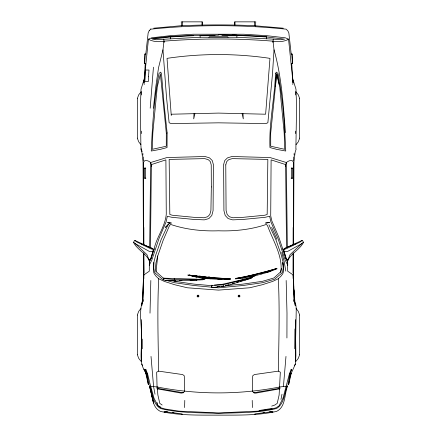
<?xml version="1.0" encoding="UTF-8"?>
<svg xmlns="http://www.w3.org/2000/svg" width="437" height="437" viewBox="0 0 437 437"><rect width="100%" height="100%" fill="white"/><g stroke="black" fill="none" stroke-linecap="round" stroke-linejoin="round"><path stroke-width="0.66" d="M268.941 224.787L275.905 239.711L281.33 255.213L283.16 262.435L283.679 271.006L282.788 273.808L280.833 276.364L278.298 278.751L272.672 281.412L262.238 284.755L249.669 287.781L218.5 290.113L187.331 287.781L174.762 284.749L164.328 281.406L158.702 278.751L156.167 276.364L154.212 273.808L153.321 271.006L153.84 262.435L155.67 255.213L161.095 239.711L168.059 224.787L169.742 223.083L171.386 223.039L167.54 222.553L169.742 223.083L165.383 227.377L168.059 224.787M286.923 337.976L286.994 313.154L286.164 280.467M293.385 253.231L293.336 275.048L294.216 301.765L293.872 299.722M293.407 244.365L293.598 162.537L292.517 160.827C290.266 159.937 288.087 161.166 286.361 162.52L285.618 164.585L285.547 166.623M294.729 348.792L294.942 328.963M170.463 36.959L152.42 39.139L156.206 39.734L170.452 38.866L170.463 36.959L200.119 35.331L218.5 35.14M293.008 273.125L293.074 253.362M293.101 244.502L293.161 227.469M294.216 301.765L293.456 275.283L293.549 252.815M293.588 244.644L293.937 162.93L293.374 162.733L293.598 162.537M170.452 38.866L200.108 37.243L200.119 35.331L215.097 35.413M234.773 25.297L234.778 21.85L255.792 21.85L255.427 25.444M153.84 262.435L153.786 268.236L154.441 271.961L155.375 273.272L162.356 279.21L164.23 279.756M149.678 247.369L150.639 162.52C148.913 161.166 146.734 159.937 144.483 160.827L143.402 162.537L143.593 244.365M292.413 178.17L292.561 168.169L291.599 167.983L291.561 178.274L292.413 178.17L291.097 178.159M142.877 155.14L142.904 153.496M202.741 279.003L196.852 279.39L174.642 279.538L163.564 278.566L163.159 279.035L163.46 280.144L163.329 278.669L163.749 278.178L196.836 279.177C200.889 280.527 204.139 277.539 207.903 277.866L207.914 278.735L205.811 278.588L202.801 279.789L175.046 280.975L172.823 280.538L164.809 280.641M203.134 279.15L202.735 279.221L206.237 277.948L207.897 278.085L207.914 278.735M149.378 259.982L149.274 271.224L143.664 275.048L142.784 301.765L143.128 299.722M271.683 406.115L274.84 405.017L277.216 403.389L279.117 395.032L280.336 372.193L278.374 371.139C278.817 340.357 279.833 309.516 278.298 278.751M150.006 313.154L150.836 280.467M184.6 407.563L184.785 400.379M143.451 252.815L143.544 275.283L142.784 301.765M143.418 291.539L143.565 287.442M143.877 278.577L143.615 253.231M145.357 63.687L144.625 63.655L144.991 53.98L145.723 54.013L145.767 54.335L145.035 54.303L144.991 53.98M145.767 54.335L148.154 32.95L149.115 30.923L150.831 28.88M189.084 275.157L196.584 277.271L206.286 278.511M293.451 160.794L293.609 156.91M272.95 42.504L273.212 39.133L280.794 39.734L284.58 39.139L266.537 36.959L236.881 35.331L221.903 35.413M193.99 113.74L193.711 118.908L194.902 113.718M144.625 63.655L145.035 54.303M290.283 375.427L295.423 364.021L295.893 355.609L295.663 338.751L296.264 308.325L295.811 305.004L294.675 301.847M157.118 388.821L156.665 372.193L158.626 371.139L182.677 374.575L184.288 375.815L184.54 391.426L183.256 392.765L181.235 393.125L157.118 388.821L158.544 388.488L183.256 392.765M144.188 84.57L143.997 82.533L148.454 39.166L149.033 39.21L148.88 39.538C153.534 41.832 158.931 42.143 163.979 41.171C200.217 38.27 236.783 38.27 273.021 41.171L274.026 49.829L272.47 74.181L267.87 122.753L265.843 123.589L218.5 122.83L171.157 123.589L169.13 122.753L166.486 97.069L162.974 49.829L163.979 41.171L163.788 39.133M276.282 74.58L275.649 84.587L270.689 133.203L270.727 146.237L284.771 149.323L284.165 132.881L279.74 86.963L276.61 73.831L275.425 86.734M158.702 278.751C157.173 309.516 158.183 340.357 158.626 371.139M150.191 108.218L153.447 67.211M229.256 278.735L229.223 279.188L212.256 278.123L196.645 276.545L189.101 275.108L212.267 277.85L229.256 278.735L228.955 279.085L224.219 279.019M196.677 279.156L196.781 280.112L190.073 280.073M146.93 373.531L145.576 370.254L145.69 369.26L147.559 373.69L150.618 386.259L157.227 386.985C197.508 394.862 239.492 394.857 279.773 386.985L283.427 386.51L285.984 356.412M230.425 278.495L230.441 279.358L224.192 278.992M171.255 115.532L167.027 58.356C201.042 53.309 235.958 53.309 269.973 58.356L265.625 114.215L218.5 113.09L171.375 114.215M292.812 84.57L293.003 82.533L291.741 63.616L292.473 63.589L292.009 53.98L291.277 54.013L291.233 54.335L291.965 54.303M142.713 296.942L141.801 305.43L142.238 302.442M144.396 78.928L143.997 82.533L145.259 63.616L144.527 63.589M153.382 108.365L155.791 86.794L158.527 67.784L162.974 49.829M164.995 278.527L163.083 277.965L156.031 271.574L157.752 255.935L163.154 240.328L169.529 225.547L170.648 224.432C186.009 229.616 202.276 231.342 218.5 230.791C234.724 231.342 250.991 229.616 266.352 224.432L267.471 225.547C272.808 240.312 282.63 255.372 280.969 271.574L273.917 277.965L262.457 281.319L242.688 284.154L225.219 285.661M293.85 162.717L295.139 152.174L296.188 148.946L295.871 148.771L296.581 105.918L295.969 89.137L292.533 78.321M142.325 301.847C138.562 313.679 142.216 326.543 141.337 338.751C142.227 350.256 138.037 363.535 146.428 373.203L147.04 373.253L145.772 373.324L148.296 384.27L148.946 384.15L147.149 373.892M148.138 258.425L149.656 261.26L151.049 258.677L153.267 249.423L154.124 248.915C156.746 236.854 165.23 226.524 166.273 214.163L165.896 159.871L151.382 164.585L150.448 247.522L153.267 249.423L150.907 248.85L136.579 241.869L134.929 240.432L134.443 240.579L133.504 242.42C137.387 249.888 146.177 253.351 149.656 261.26L149.252 265.292L151.792 260.13L159.013 238.52L166.115 221.849L167.333 216.244L171.932 217.315L193.509 219.396L204.314 219.871L208.87 218.582L211.792 215.512L213.076 210.661L213.387 164.602L212.245 160.543L209.47 157.85L205.057 156.517L166.929 157.549L150.639 162.52L151.382 164.585L151.453 166.623M291.228 373.324L289.96 373.253L291.228 373.324L288.704 384.27L288.054 384.15L289.851 373.892M288.704 384.27L290.61 373.373M211.448 286.098L211.83 285.574L223.17 284.798L250.723 277.866L253.613 275.315L255.235 274.906L255.476 275.583L253.46 276.266L250.953 278.385L223.684 286.563L221.335 286.41L212.535 287.595L211.814 287.169L211.519 285.722M280.969 399.402L281.991 394.207M211.83 285.574L211.912 285.175M228.939 279.358L229.234 279.008L228.939 279.358L221.657 279.467L206.799 278.631M211.814 287.169L211.885 286.847M287.53 385.969L287.584 386.046C284.208 394.185 285.929 406.923 276.626 411.375C257.584 415.68 237.892 415.046 218.5 415.15C199.108 415.046 179.416 415.68 160.374 411.375C151.038 406.913 152.813 394.13 149.47 385.969L153.649 403.165M157.752 255.935L155.965 262.839L155.457 268.274L156.031 271.574M287.584 386.046L287.049 386.128C284.367 393.633 284.192 403.815 276.67 408.458C257.693 413.265 237.903 412.528 218.5 413.429C199.097 412.528 179.307 413.265 160.33 408.458C152.808 403.815 152.633 393.633 149.951 386.128L149.416 386.046M280.346 272.393L281.543 268.274M144.467 78.321L141.031 89.137L140.419 105.918L140.867 144.98L141.129 148.771L142.129 151.655M151.049 258.677L154.124 248.915L149.656 261.26L146.919 254.64L134.405 242.792L133.504 242.42M275.6 269.339L275.703 268.771L275.6 269.339L268.793 271.994L254.416 275.987L244.299 277.998L236.816 278.724L236.488 278.167M214.469 284.979L222.542 284.252L244.813 279.128L245.01 280.062L245.113 279.735L250.92 278.243L252.597 276.856M137.338 98.522L138.709 94.818L141.337 91.508L141.337 94.976M137.338 315.033L138.709 311.33L140.96 308.495M299.662 138.141L298.291 141.845L296.04 144.68M299.662 354.653L298.291 358.356L295.663 361.667L295.663 319.6M290.07 373.531L291.424 370.254L291.31 369.26L289.441 373.69L282.99 398.233L279.008 405.891L276.113 407.776L271.896 408.999L258.147 411.135L218.5 412.921L178.853 411.135L165.104 408.999L160.887 407.776L157.992 405.891L154.01 398.233L150.678 386.193L149.951 386.128M288.054 384.15L288.218 383.741M197.082 296.062L198.01 295.133L198.939 296.062L198.01 296.991L197.082 296.062L198.01 295.745L198.327 296.062L198.01 296.379L197.688 296.062M238.105 296.062L239.034 295.133L239.962 296.062L239.034 296.991L238.105 296.062L239.034 295.745L239.35 296.062L239.034 296.379L238.711 296.062M163.159 279.035L163.329 278.669M163.564 278.566L163.749 278.178M141.189 305.004L141.73 303.852M288.862 258.425L287.344 261.26L287.726 271.224L293.336 275.048L293.003 275.168L293.123 278.577M271.656 270.563L268.881 271.47L268.793 271.994L268.788 271.251L275.774 268.908L275.583 269.148M181.208 26.083L181.59 25.685L182.491 25.717C206.477 24.63 230.523 24.63 254.509 25.717L283.345 28.203M294.254 365.791L295.423 364.021M293.921 301.088L294.407 300.405L293.866 290.206M303.497 242.42C299.613 249.888 290.823 253.351 287.344 261.26L285.951 258.677L278.817 237.171L271.841 220.909L270.716 215.894L271.104 159.871L285.618 164.585L286.552 247.522L283.733 249.423L282.876 248.915L287.344 261.26L290.081 254.64L302.595 242.792L303.497 242.42L302.557 240.579L302.071 240.432L284.159 248.626M253.744 392.765L278.456 388.488L279.773 386.985L279.882 388.821L255.765 393.125L254.318 393.082L252.46 391.426L252.712 375.815L254.323 374.569L278.374 371.139M145.576 370.254L146.024 369.757M197.349 296.718L197.781 296.286L197.349 295.407M198.666 295.407L198.234 295.838L198.666 296.718M238.373 296.718L238.804 296.286L238.373 295.407M239.689 295.407L239.257 295.838L239.689 296.718M251.084 277.67C249.975 278.227 253.853 274.797 255.295 275.113L255.508 275.725M221.892 278.992L217.626 279.046M302.071 240.432L300.421 241.869L286.093 248.85L283.733 249.423L285.951 258.677M200.108 37.243L208.875 37.243L209.492 36.795L227.508 36.795L228.125 37.243L236.892 37.243L273.212 39.133M291.643 63.687L292.473 63.589M301.667 243.699L287.683 251.395L284.11 251.761M141.129 148.771L140.812 148.946L141.861 152.174L143.15 162.717M271.978 412.446L272.781 412.102L272.896 411.599L254.902 413.899L254.809 414.298L255.563 414.38M148.454 39.166L151.666 37.806L170.577 35.648L193.187 34.233L243.813 34.233L266.423 35.648L285.334 37.806L288.546 39.166L293.003 82.533L292.604 78.928M205.319 278.653L202.812 279.642L198.906 279.746M288.42 246.861L295.898 243.764M253.427 276.124L253.815 275.971M275.518 268.886L259.387 273.486L244.07 277.02L236.734 278.254M275.07 269.454L277.025 268.853L276.938 268.455L269.684 270.596M226.787 285.268L228.688 284.689M232.479 283.526L234.374 282.941M265.483 272.699L267.428 272.12M236.865 282.22L238.739 281.679M239.984 281.319L243.098 280.423M260.955 273.939L262.894 273.415M268.586 271.361L244.141 277.282L236.597 278.62M269.055 270.76L250.221 275.507L235.357 278.577L235.477 278.97L240.339 277.97M143.997 275.168L143.544 275.283L142.593 300.405L143.079 301.088M250.663 277.659L244.813 279.128M254.367 275.84L255.476 275.583M249.166 276.632L252.253 275.944M241.552 277.719L246.894 276.626M144.439 168.169L145.401 167.983L145.439 178.274L144.587 178.17L144.439 168.169L145.756 168.158M145.772 373.324L146.428 373.203L144.024 369.041L146.297 374.285M150.82 29.175C195.76 24.527 241.24 24.527 286.18 29.175L287.885 30.923L288.846 32.95L291.233 54.335M259.048 410.512L272.224 408.404M242.054 277.927L244.228 277.735M263.052 412.462L264.347 412.304M269.536 411.665L271.481 411.425M217.113 286.759L219.685 286.454M181.437 414.38L182.191 414.298L182.098 413.899L164.104 411.599L164.219 412.102L165.022 412.446M151.366 38.532L170.556 36.495L193.711 35.342M283.427 386.51L287.049 386.128M240.142 278.134L236.816 278.724L236.559 278.429M181.59 25.685L153.655 28.203M288.546 39.166L287.967 39.21L288.12 39.538C283.466 41.832 278.069 42.143 273.021 41.171M205.822 278.44L206.231 278.418M179.241 280.467L181.961 280.346M164.787 280.63L175.161 280.647M208.875 37.243L228.125 37.243M144.587 178.17L145.903 178.159M198.327 296.062L198.939 296.062M239.35 296.062L239.962 296.062M221.619 286.224L223.629 286.24M291.244 168.158L292.561 168.169M218.5 34.752L243.289 35.342L266.444 36.495M275.534 269.077L275.818 269.088M232.151 34.96L236.92 35.195M216.408 278.516L217.719 278.593M230.479 278.953L202.959 276.812L187.91 274.933L187.91 275.343L193.444 276.042M203.129 276.446L205.139 276.616M208.482 276.889L209.82 276.998M213.169 277.271L214.507 277.386M212.453 285.722L194.312 284.154L174.543 281.319L171.359 280.39M210.579 278.008L211.869 278.134M152.89 251.761L149.317 251.395L135.333 243.699M208.793 278.566L210.771 278.773M199.108 277.271L200.993 277.479M202.877 277.681L204.756 277.883M195.284 275.539L196.59 275.692M199.206 275.993L200.512 276.146M165.519 411.425L167.464 411.665M172.653 412.304L173.948 412.462M194.733 276.2L196.082 276.375M197.437 276.545L199.463 276.801M193.924 276.37L195.022 276.583M278.456 388.488L279.882 388.821M189.27 275.206L193.34 276.222M293.003 275.168L293.456 275.283M149.154 30.601L149.667 30.748M166.109 280.303L174.237 282.673L194.159 285.53L218.5 287.852L242.841 285.53L262.763 282.673L274.644 279.21L281.625 273.272L282.559 271.961L283.214 268.236L282.679 262.539L283.679 267.586M141.102 243.764L152.841 248.626M196.12 276.801L196.595 276.998M134.929 240.432L148.58 246.861M255.41 25.685L255.792 26.083M160.658 407.087L157.801 405.536L157.107 402.564M276.61 73.831L277.276 74.214L279.161 84.363M162.16 405.017L159.784 403.389L157.883 395.032L157.227 386.985L158.544 388.488M143.402 162.537L143.626 162.733L143.063 162.93L143.412 244.644M290.976 369.757L291.424 370.254M296.04 308.495L298.291 311.33L299.662 315.033M140.96 144.68L138.709 141.845L137.338 138.141M236.526 278.358L236.799 278.516M141.577 364.021L142.746 365.791M295.27 303.852L295.811 305.004M271.617 227.377L276.856 239.307M148.782 383.741L148.946 384.15M299.662 98.522L298.291 94.818L295.663 91.508L295.663 94.976M137.338 354.653L138.709 358.356L141.337 361.667L141.337 319.6M268.788 271.251L268.946 271.727M223.17 284.798L223.684 286.563M281.739 252.52L284.192 261.572L285.803 271.12M274.026 49.829C281.625 76.754 283.274 104.869 285.427 132.63M149.47 385.969L153.201 401.313M242.098 113.718L243.289 118.908L243.01 113.74M245.146 279.882L244.966 279.128L245.01 280.062M155.009 394.207L153.573 386.51L151.016 356.412M146.39 373.373L148.296 384.27M196.945 279.948L196.836 279.177L196.781 280.112M294.762 302.442L295.199 305.43L293.866 289.48M181.573 25.444L181.208 21.85L202.222 21.85L202.227 25.297M293.451 282.023L293.719 286.77M163.979 41.171L164.055 42.504M293.429 282.045L293.686 286.803M143.391 156.91L143.549 160.794M292.009 53.98L292.375 63.655M293.435 287.442L293.582 291.539M252.215 400.379L252.4 407.563M287.622 259.982L287.748 265.292L285.208 260.13L277.987 238.52L270.885 221.849L269.667 216.244L265.068 217.315L243.491 219.396L232.686 219.871L228.13 218.582L225.208 215.512L223.924 210.661L223.613 164.602L224.755 160.543L227.53 157.85L231.943 156.517L270.071 157.549L286.361 162.52L287.322 247.369M221.87 278.757L221.881 279.265M221.646 278.801L221.657 279.467M294.096 153.496L294.123 155.14M236.881 35.331L236.892 37.243M266.537 36.959L266.548 38.866M143.839 227.469L143.899 244.502M143.926 253.362L143.992 273.125M142.249 339.079L142.271 348.792M299.662 98.576L299.662 138.087M299.662 315.088L299.662 354.598M295.663 131.133L295.663 133.575M254.509 21.85L254.509 25.717M239.034 295.133L239.034 295.745M239.034 296.379L239.034 296.991M234.898 21.85L234.898 24.86M202.102 21.85L202.102 24.86M198.01 295.133L198.01 295.745M198.01 296.379L198.01 296.991M182.491 21.85L182.491 25.717M141.337 131.133L141.337 133.575M137.338 98.576L137.338 138.087M137.338 315.088L137.338 354.598M149.656 259.939L149.656 261.26L149.683 259.944M166.311 133.203L166.273 146.237L152.229 149.323L152.835 132.881L157.26 86.963L160.39 73.831L166.311 133.203M167.131 132.963L167.049 147.559L160.199 149.383L151.257 151.016C152.437 125.053 154.004 98.931 159.013 73.389L160.734 72.138L161.482 73.744L163.984 103.187L167.131 132.963M225.771 164.891L226.076 210.366L227.158 214.469L229.316 216.73L232.954 217.763L243.327 217.304L264.702 215.239L267.176 214.496L267.843 159.412L232.244 158.62L228.693 159.691L226.688 161.624L225.771 164.891M211.333 186.954L210.924 210.366L209.842 214.469L207.684 216.73L204.046 217.763L193.673 217.304L172.298 215.239L169.824 214.496L169.157 159.412L204.756 158.62L208.307 159.691L210.312 161.624L211.229 164.891L211.333 186.954M148.52 76.765L148.312 81.555L144.844 81.555L145.712 70.029L148.995 70.029L148.52 76.765M275.518 73.744C274.622 98.434 268.946 122.802 269.951 147.559L276.801 149.383L285.743 151.016C284.563 125.053 282.996 98.931 277.987 73.389L276.266 72.138L275.518 73.744M174.226 278.544L175.046 280.975L174.226 278.544M269.46 222.553L265.614 223.039L269.46 222.553M287.344 261.26L287.317 259.944L287.344 261.26"/></g></svg>
